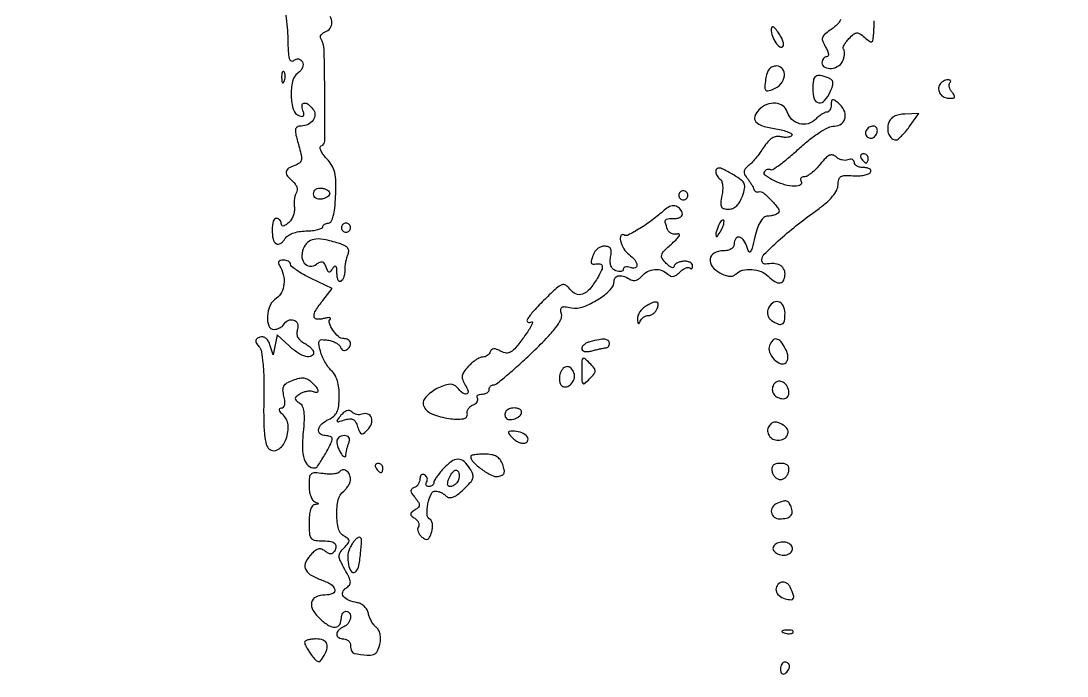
# Model space of a CAD drawing. Extents: x 0 to 4160, y 0 to 3120.
# Drawn here: x 3125.7 to 3352, y 727 to 868.7 of the extents above; entities that cross this region are included whole.
import ezdxf

# ---------------------------------------------------------------- set-up
doc = ezdxf.new("R2010")
doc.units = 0

msp = doc.modelspace()

# ---------------------------------------------------------------- linework, layer by layer
for points in [[(4159.499279, 606.274193, 0.000001), (4159.667734, 974.478125, 0.000057), (4159.806661, 1380.08378, 0.000034), (4159.883999, 1862.25)], [(757.647081, 3119.740147, 0.000002), (520.492565, 3119.487217, 0.4139)], [(1964.75, 0.149832, 0.000016), (2717.930904, 0.232101, 0.000028), (3351.473438, 0.357111)], [(3182.968801, 870.022516, -0.013543), (3183.286795, 867.298929, -0.018547), (3183.415211, 864.834199, 0.009704), (3183.508617, 862.117659, 0.051356), (3183.740265, 860.648625, 0.1852), (3184.134339, 860.102739, 0.329289), (3184.660972, 860.132757, -0.069151), (3185.210665, 860.473622, -0.135911), (3185.715669, 860.548303, -0.143666), (3186.168192, 860.352306, -0.080954), (3186.563747, 859.896854, -0.138458), (3186.724489, 859.334487, -0.095703), (3186.600338, 858.680424, -0.079982), (3186.20548, 858.018753, -0.060515), (3185.586948, 857.439919, 0.183758), (3184.427223, 855.654117, 0.061915), (3184.14711, 852.509019, 0.063369), (3184.636719, 849.502127, 0.246021), (3185.90935, 848.19085, 0.065244), (3186.506631, 848.077474, 0.266108), (3186.824795, 848.236249, 0.201043), (3186.903145, 848.641542, 0.040164), (3186.690734, 849.36355, -0.094325), (3186.491409, 850.469513, -0.369984), (3186.912929, 850.951559, -0.20551), (3187.785237, 850.717801, -0.052767), (3188.853762, 849.676206, -0.173688), (3189.276646, 848.513302, -0.154199), (3188.893274, 847.279013, -0.129858), (3187.788757, 846.338479, -0.112246), (3186.3, 846, 0.124953), (3185.44515, 845.782979, 0.253422), (3185.077573, 845.218456, 0.082133), (3185.175626, 844.04156, 0.00807), (3185.918304, 841.284857, -0.019602), (3186.354174, 839.504515, -0.114884), (3186.327524, 838.548298, -0.184958), (3185.888785, 837.936859, -0.068927), (3184.918304, 837.474071, 0.061949), (3183.578184, 836.857724, 0.226958), (3183.087692, 836.091862, 0.203016), (3183.352083, 835.163024, 0.050085), (3184.48899, 834.009138, -0.065598), (3185.005213, 833.451737, -0.07466), (3185.332574, 832.802485, -0.085448), (3185.427366, 832.164426, -0.134336), (3185.269844, 831.636693, 0.073806), (3185.016658, 831.053846, 0.031784), (3184.848806, 830.221142, 0.030583), (3184.780027, 829.29608, 0.035369), (3184.830928, 828.414002, -0.070831), (3184.819248, 827.520741, -0.052165), (3184.56573, 826.562873, -0.0526), (3184.123348, 825.687815, -0.076372), (3183.550074, 825.041558, -0.025605), (3182.848778, 824.517748, -0.121826), (3182.381773, 824.348405, -0.29099), (3182.109817, 824.48346, -0.136724), (3182, 824.877555, 0.087854), (3181.924111, 825.306129, 0.094595), (3181.70625, 825.670282, 0.100072), (3181.381483, 825.913879, 0.111474), (3181, 826, 0.343334), (3180.266143, 825.428746, 0.059232), (3180.022696, 823.560486, 0.055293), (3180.222315, 821.555236, 0.20467), (3180.93854, 820.537985, 0.167644), (3181.366247, 820.441723, 0.100627), (3181.866965, 820.602892, 0.079523), (3182.365712, 820.998591, 0.057861), (3182.781186, 821.573484, -0.116676), (3183.399575, 822.247332, -0.058956), (3184.428739, 822.780789, -0.049186), (3185.772555, 823.14136, -0.033891), (3187.342646, 823.292705, 0.020634), (3188.74438, 823.390425, 0.032971), (3189.925652, 823.601455, 0.035453), (3190.785731, 823.880357, 0.305599), (3191, 824.198188, -0.153546), (3191.096213, 824.504103, -0.097854), (3191.367188, 824.764913, -0.080474), (3191.772044, 824.941164, -0.062276), (3192.25, 825.001515, 0.277505), (3192.814127, 825.341665, 0.057878), (3193.251284, 826.464805, 0.038208), (3193.57523, 828.253362, 0.014304), (3193.76434, 830.797562, 0.015173), (3193.812543, 833.959508, 0.055005), (3193.562147, 835.952244, 0.07693), (3192.93863, 837.475805, 0.05205), (3191.806895, 838.976899, -0.029237), (3191.018979, 839.92852, -0.059189), (3190.540761, 840.773775, -0.102853), (3190.420418, 841.394028, -0.319143), (3190.658263, 841.719421, 0.321057), (3191.406866, 842.751076, 0.002919), (3191.412512, 852.802847, 0.004967), (3191.265125, 862.492212, 0.132882), (3190.535731, 864.942186, -0.169841), (3190.454526, 865.310331, -0.120425), (3190.604422, 865.709695, -0.091298), (3190.972979, 866.08162, -0.060435), (3191.505744, 866.36383, 0.143446), (3192.550571, 867.160349, 0.160285), (3192.943585, 868.359842, 0.132662), (3192.569138, 869.739497, 0.087539)], [(3303, 869.081572, -0.16085), (3302.861799, 868.663091, -0.030696), (3302.339063, 868.041604, -0.029907), (3301.611447, 867.363326, -0.023611), (3300.75, 866.7175, 0.029601), (3299.554507, 865.798682, 0.148356), (3299.109799, 865.092144, 0.164726), (3299.156857, 864.299718, 0.038767), (3299.758474, 863.095528, -0.029353), (3300.203421, 862.245305, -0.076324), (3300.387928, 861.581455, -0.161179), (3300.304455, 861.171501, -0.268785), (3300.008474, 861, 0.126658), (3299.623874, 860.900986, 0.100767), (3299.296239, 860.622321, 0.089772), (3299.075997, 860.205475, 0.076903), (3299, 859.714286, 0.280119), (3299.599958, 858.727416, 0.151895), (3301.047709, 858.468699, 0.116432), (3302.679163, 859.076213, 0.170416), (3303.59193, 860.289646, 0.03034), (3303.780712, 861.039382, 0.037795), (3303.859882, 861.753247, 0.041437), (3303.831736, 862.340076, 0.165138), (3303.674639, 862.658694, -0.267177), (3303.590173, 862.972119, -0.05339), (3303.805467, 863.53453, -0.043469), (3304.231679, 864.215619, -0.028019), (3304.833333, 864.926939, -0.028286), (3305.836652, 865.873219, -0.157061), (3306.513738, 866.14997, -0.165401), (3307.205509, 865.972304, -0.032245), (3308.25, 865.188618, 0.014256), (3309.299043, 864.340899, 0.218651), (3309.741943, 864.24157, 0.303767), (3310.015319, 864.522895, 0.024691), (3310.157534, 865.595012, 0.00663), (3310.21447, 866.415894, 0.005196), (3310.255156, 867.307597, 0.005256), (3310.275665, 868.138077, 0.012826), (3310.268645, 868.75, -0.150873)]]:
    msp.add_lwpolyline(points, format="xyb")
for points in [[(3288.015313, 866.972506, 0.07971), (3288.270882, 865.479035, 0.066187), (3288.98848, 864.033374, 0.091543), (3289.850664, 863.153964, 0.364493), (3290.547626, 863.214293, 0.225208), (3290.692645, 863.621183, 0.052596), (3290.540601, 864.349713, 0.044221), (3290.167548, 865.233978, 0.030861), (3289.601999, 866.157839, 0.018644), (3288.901034, 867.083181, 0.103082), (3288.417798, 867.473778, 0.386718), (3288.137394, 867.398083, 0.145902)], [(3286.801636, 856.101821, 0.015888), (3286.610552, 854.432237, 0.185789), (3286.791753, 853.814226, 0.288953), (3287.286869, 853.630336, 0.036243), (3288.438137, 853.960667, 0.130579), (3290.0613, 855.098914, 0.139082), (3290.857367, 856.866557, 0.20109), (3290.476861, 858.355934, 0.23514), (3289.18305, 859, 0.095092), (3288.265863, 858.823975, 0.126605), (3287.583386, 858.325223, 0.096753), (3287.106852, 857.442311, 0.039092)], [(3182.078947, 856.416667, 0.018894), (3182.137993, 855.670344, 0.168741), (3182.279315, 855.37858, 0.470617), (3182.461564, 855.395823, 0.054073), (3182.683114, 855.8125, 0.051402), (3182.839148, 856.359369, 0.05415), (3182.876576, 856.916927, 0.060344), (3182.797407, 857.402231, 0.126455), (3182.604167, 857.729167, 0.296942), (3182.385309, 857.77538, 0.208169), (3182.200665, 857.592839, 0.077125), (3182.089945, 857.112848, 0.028489)], [(3297, 854, 0.076888), (3297.326514, 851.889235, 0.284995), (3298.305061, 851.050557, 0.260457), (3299.577099, 851.523961, 0.069461), (3300.779744, 853.415936, 0.024621), (3301.287499, 854.693509, 0.117683), (3301.361236, 855.469187, 0.18633), (3301.06481, 856.00169, 0.082186), (3300.358472, 856.415936, 0.038569), (3298.595334, 856.94075, 0.212047), (3297.646906, 856.742865, 0.203986), (3297.135302, 855.898494, 0.035589)], [(3324.5, 855, 0.147116), (3324.22557, 853.974328, 0.150629), (3324.566426, 852.978253, 0.132414), (3325.459987, 852.257466, 0.104246), (3326.681462, 852, 0.041494), (3327.408589, 852.060447, 0.277191), (3327.673352, 852.286497, 0.227762), (3327.62565, 852.667429, 0.030075), (3327.131121, 853.342009, -0.050768), (3326.753708, 853.904134, -0.066538), (3326.537806, 854.483088, -0.082297), (3326.507446, 854.989854, -0.171918), (3326.675343, 855.342009, 0.103637), (3326.839103, 855.592583, 0.247848), (3326.814676, 855.806715, 0.183502), (3326.604161, 855.953331, 0.061422), (3326.225684, 856, 0.078149), (3325.756208, 855.926171, 0.053359), (3325.261859, 855.70625, 0.052741), (3324.818458, 855.382566, 0.07043)], [(3301, 850.622445, -0.055285), (3300.931166, 850.001806, -0.074867), (3300.727232, 849.476593, -0.094313), (3300.425707, 849.124292, -0.170327), (3300.071429, 849, 0.110161), (3299.610135, 848.897118, 0.030499), (3298.954919, 848.539294, 0.029235), (3298.243132, 848.031906, 0.026921), (3297.574496, 847.431639, -0.132135), (3295.974758, 846.51005, -0.130684), (3294.121329, 846.510033, -0.128011), (3292.484372, 847.435423, -0.124209), (3291.483765, 849.051152, 0.161629), (3290.538631, 850.353387, 0.137869), (3288.937157, 850.935214, 0.117125), (3287.050864, 850.633286, 0.098692), (3285.364814, 849.507671, 0.11154), (3284.473762, 848.096587, 0.273576), (3284.700423, 846.93686, 0.141326), (3286.143386, 846.026337, 0.030898), (3289.039208, 845.37774, -0.020176), (3290.510274, 845.081208, -0.037334), (3291.669015, 844.705055, -0.050633), (3292.406595, 844.311919, -0.403328), (3292.480828, 843.968978, -0.166364), (3292.159214, 843.704881, -0.060382), (3291.577575, 843.564278, -0.051533), (3290.852013, 843.554415, -0.041623), (3290.083926, 843.688304, 0.104087), (3289.11272, 843.735299, 0.100668), (3288.19206, 843.389037, 0.075921), (3287.285193, 842.606483, 0.034464), (3286.348674, 841.344424, -0.016188), (3285.54314, 840.171693, -0.014209), (3284.628896, 839.000149, -0.014425), (3283.742864, 837.98977, -0.040926), (3283.051499, 837.358213, 0.050223), (3282.395094, 836.73586, 0.144248), (3282.138719, 836.1696, 0.151611), (3282.236396, 835.573102, 0.057434), (3282.70271, 834.858213, -0.018668), (3283.158837, 834.264874, -0.015755), (3283.597224, 833.605225, -0.016044), (3283.959011, 832.977666, -0.041923), (3284.164963, 832.5, 0.073319), (3284.349361, 832.136679, 0.087712), (3284.621895, 831.867188, 0.10039), (3284.938171, 831.731712, 0.13235), (3285.25, 831.75, -0.258272), (3286.317479, 831.551615, -0.032758), (3288.085292, 829.889008, -0.032837), (3289.585441, 828.052438, -0.36635), (3289.512754, 827.179421, -0.090244), (3289.148253, 826.927154, -0.03533), (3288.572434, 826.713848, -0.033539), (3287.901514, 826.565873, -0.035565), (3287.229924, 826.512754, 0.174673), (3286.444754, 826.222861, 0.081686), (3285.72997, 825.388301, 0.053861), (3285.07985, 823.998774, 0.022129), (3284.492636, 822, -0.006046), (3283.858569, 819.553461, -0.096122), (3283.481498, 818.787268, -0.552223), (3283.144723, 818.81674, -0.053657), (3282.785752, 819.75, 0.080549), (3282.121501, 821.234509, 0.183602), (3281.14212, 821.942833, 0.323908), (3280.34001, 821.63771, 0.146232), (3280, 820.5, -0.138994), (3279.825759, 819.885317, -0.116704), (3279.345554, 819.404532, -0.088788), (3278.576194, 819.100329, -0.049897), (3277.573324, 819, 0.127479), (3275.678108, 818.508819, 0.235182), (3274.7981, 817.227054, 0.205116), (3275.240228, 815.597491, 0.104973), (3276.901377, 814.220728, 0.032035), (3278.057243, 813.706171, 0.07083), (3278.998785, 813.502179, 0.097285), (3279.759638, 813.595485, 0.117896), (3280.370728, 813.970728, -0.13672), (3281.794871, 814.774159, -0.077445), (3283.782224, 814.948108, -0.074575), (3285.810545, 814.502729, -0.105482), (3287.357143, 813.5, 0.053105), (3288.798187, 812.336379, 0.17928), (3289.960703, 812.078385, 0.262553), (3290.722729, 812.657582, 0.102194), (3291, 814, 0.131971), (3290.699374, 815.119144, 0.146928), (3289.88648, 815.8828, 0.106295), (3288.551214, 816.224621, 0.048894), (3286.75, 816.118421, -0.141514), (3286.464411, 816.154179, -0.119797), (3286.220313, 816.337511, -0.099785), (3286.056279, 816.645597, -0.072712), (3286, 817.030551, -0.19917), (3286.518422, 818.280382, -0.012008), (3289.524943, 821.14019, -0.016676), (3293.368708, 824.397716, -0.012009), (3297.860539, 827.781802, 0.021265), (3299.869396, 829.354359, 0.041645), (3301.298522, 830.796522, 0.05442), (3302.175613, 832.109655, 0.117274), (3302.470753, 833.281802, -0.060357), (3302.626229, 834.437277, -0.194218), (3303.079512, 835.048657, -0.133629), (3303.959942, 835.305142, -0.023682), (3305.693377, 835.253873, 0.030177), (3306.961027, 835.232847, 0.037684), (3308.129543, 835.372658, 0.041291), (3309.054747, 835.635651, 0.165933), (3309.502394, 836.003873, 0.203637), (3309.560009, 836.380518, 0.181126), (3309.332353, 836.707388, 0.103765), (3308.804791, 836.928751, 0.04766), (3308.059017, 837, -0.051794), (3307.2712, 837.081828, -0.071699), (3306.604836, 837.325178, -0.091703), (3306.157035, 837.684486, -0.179829), (3306, 838.106989, 0.142903), (3305.889592, 838.485403, 0.152623), (3305.59517, 838.733452, 0.119925), (3305.148799, 838.8048, 0.071672), (3304.621855, 838.685134, -0.091002), (3304.005873, 838.569921, -0.062115), (3303.29707, 838.65587, -0.060256), (3302.607436, 838.919479, -0.072507), (3302.047216, 839.328145, 0.127854), (3301.348831, 839.728632, 0.17677), (3300.635313, 839.668853, 0.09377), (3299.795238, 839.068475, 0.021428), (3298.637797, 837.75, -0.025806), (3297.697265, 836.697337, -0.030473), (3296.701429, 835.807812, -0.031772), (3295.78634, 835.17554, -0.136106), (3295.153418, 835, 0.085418), (3294.714459, 834.924459, 0.164248), (3294.437003, 834.70625, 0.180193), (3294.363519, 834.381022, 0.105193), (3294.5, 834, -0.196616), (3294.563092, 833.621789, -0.183392), (3294.345472, 833.29375, -0.106899), (3293.83347, 833.071634, -0.049121), (3293.10607, 833, -0.067499), (3290.91586, 833.297025, -0.045757), (3288.557074, 834.187669, -0.048726), (3286.764404, 835.286423, -0.387039), (3286.600455, 836.16254, -0.082711), (3286.861177, 836.460633, -0.092534), (3287.195154, 836.64421, -0.100614), (3287.549431, 836.686027, -0.118174), (3287.869834, 836.580447, 0.29394), (3288.365439, 836.589468, 0.010959), (3289.96366, 837.711007, 0.016766), (3291.859619, 839.204896, 0.010634), (3293.970346, 841.064135, -0.017331), (3296.314908, 843.074242, -0.026007), (3298.5048, 844.644526, -0.028808), (3300.385967, 845.702908, -0.114213), (3301.66961, 846, 0.156424), (3303.215916, 846.495891, 0.198953), (3304.001301, 847.755998, 0.159601), (3303.743214, 849.441324, 0.102755), (3302.5, 851, 0.020633), (3301.689039, 851.618371, 0.217533), (3301.28931, 851.691858, 0.304492), (3301.057736, 851.434686, 0.035496)], [(3313.426036, 846.758949, 0.077107), (3313.214652, 845.403876, 0.099154), (3313.460694, 844.170004, 0.124245), (3314.098291, 843.316694, 0.172137), (3314.990923, 843, 0.171946), (3315.445856, 843.161214, 0.023864), (3316.204512, 843.838565, 0.025038), (3317.054296, 844.761473, 0.018835), (3317.896531, 845.854691), (3319.92925, 848.709382), (3316.955209, 848.604691, 0.04323), (3315.663332, 848.446829, 0.068576), (3314.616023, 848.070529, 0.083681), (3313.860683, 847.497689, 0.112045)], [(3308.542705, 845.069098, 0.195483), (3308.412739, 844.300347, 0.177971), (3308.849183, 843.620737, 0.173509), (3309.632003, 843.375083, 0.18866), (3310.36052, 843.693853, 0.094258), (3310.860497, 844.428701, 0.135693), (3310.969472, 845.203471, 0.182678), (3310.664889, 845.772622, 0.181466), (3310.059017, 846, 0.08447), (3309.65652, 845.931514, 0.05343), (3309.225445, 845.726548, 0.051896), (3308.832549, 845.425195, 0.064898)], [(3307.5, 839, 0.029505), (3307.768994, 838.617226, 0.035638), (3308.066025, 838.29375, 0.038439), (3308.34829, 838.065539, 0.151918), (3308.559017, 838, 0.210953), (3308.727648, 838.07446, 0.081139), (3308.870461, 838.29375, 0.061769), (3308.967655, 838.617151, 0.042167), (3309, 839, 0.105053), (3308.918938, 839.381556, 0.099167), (3308.688914, 839.70625, 0.09642), (3308.345238, 839.923877, 0.093332), (3307.940983, 840, 0.108972), (3307.586039, 839.921712, 0.182303), (3307.3746, 839.70625, 0.161196), (3307.343488, 839.3821, 0.082592)], [(3276, 836.059017, 0.087212), (3276.071029, 835.654897, 0.053351), (3276.284128, 835.218847, 0.051455), (3276.597255, 834.818695, 0.062685), (3276.967245, 834.520244, -0.181485), (3277.299853, 834.090053, -0.048568), (3277.47639, 833.228194, -0.042641), (3277.497909, 832.13871, -0.032991), (3277.342245, 830.961227, 0.021734), (3277.091458, 829.344937, 0.141356), (3277.229574, 828.542153, 0.221556), (3277.736315, 828.129431, 0.061936), (3278.777175, 828, 0.098958), (3279.71457, 828.18736, 0.090595), (3280.541366, 828.723449, 0.075328), (3281.239446, 829.614638, 0.044701), (3281.796712, 830.846691, 0.032857), (3282.25534, 832.505521, 0.147504), (3282.166967, 833.497557, 0.137538), (3281.539943, 834.313683, 0.027198), (3279.990245, 835.346691, 0.010745), (3277.882585, 836.531376, 0.078644), (3276.792206, 836.909274, 0.267376), (3276.238403, 836.709706, 0.177426)], [(3192.5, 831.418366, -0.17021), (3192.371749, 831.052536, -0.071257), (3191.985938, 830.690115, -0.059044), (3191.419589, 830.385172, -0.046463), (3190.75, 830.190371, -0.074207), (3190.048763, 830.160824, -0.119179), (3189.487901, 830.361287, -0.136335), (3189.129388, 830.770638, -0.112544), (3189, 831.338192, -0.117108), (3189.132807, 831.897444, -0.123781), (3189.5014, 832.324015, -0.110472), (3190.065953, 832.55728, -0.079542), (3190.75, 832.566187, -0.04735), (3191.419598, 832.402071, -0.061458), (3191.985938, 832.123066, -0.07524), (3192.370686, 831.778257, -0.174204)], [(3268, 831, 0.099038), (3268.076342, 830.618362, 0.097945), (3268.29375, 830.29375, 0.097945), (3268.618362, 830.076342, 0.099038), (3269, 830, 0.099038), (3269.381638, 830.076342, 0.097945), (3269.70625, 830.29375, 0.097945), (3269.923658, 830.618362, 0.099038), (3270, 831, 0.099038), (3269.923658, 831.381638, 0.097945), (3269.70625, 831.70625, 0.097945), (3269.381638, 831.923658, 0.099038), (3269, 832, 0.099038), (3268.618362, 831.923658, 0.097945), (3268.29375, 831.70625, 0.097945), (3268.076342, 831.381638, 0.099038)], [(3264.839084, 827.794643, -0.025997), (3262.350478, 825.712033, -0.023963), (3259.5925, 823.837656, -0.01737), (3257.061197, 822.407543, -0.264176), (3256.091481, 822.443461, 0.459538), (3255.468212, 822.245225, 0.16843), (3255.396723, 821.189484, 0.066801), (3256.138726, 819.432134, 0.099449), (3257.25, 818.193296, -0.059738), (3258.487426, 817.015503, -0.151823), (3258.953119, 815.88066, -0.3691), (3258.538123, 815.298272, -0.153926), (3257.5, 815.361626, 0.053929), (3256.925537, 815.513619, 0.097172), (3256.440625, 815.492835, 0.145365), (3256.122669, 815.308551, 0.191493), (3256, 815, -0.204117), (3255.869812, 814.694381, -0.14152), (3255.533068, 814.51726, -0.092074), (3255.019369, 814.507285, -0.050591), (3254.410444, 814.672739, -0.102883), (3253.759525, 815.091293, -0.107419), (3253.341528, 815.728901, -0.088914), (3253.177858, 816.585005, -0.050148), (3253.271773, 817.641354, 0.037688), (3253.401305, 818.77727, 0.136606), (3253.234739, 819.478137, 0.186438), (3252.770551, 819.866974, 0.082348), (3251.968317, 820, 0.082024), (3251.252294, 819.881743, 0.065809), (3250.551012, 819.53535, 0.066432), (3249.970141, 819.022912, 0.08743), (3249.606989, 818.418213, 0.011066), (3249.123861, 817.070789, 0.096359), (3249.041779, 816.44305, 0.301603), (3249.25353, 816.16332, 0.124027), (3249.75, 816.118421, -0.066128), (3250.960891, 816.148139, -0.328161), (3251.43345, 815.715171, -0.16343), (3251.31602, 814.810484, -0.020124), (3250.359454, 813.031361, -0.041102), (3248.730569, 810.728951, -0.126297), (3247.190436, 809.625586, -0.201878), (3245.758032, 809.665718, -0.127665), (3244.439669, 810.732629, 0.093973), (3243.555207, 811.55153, 0.240975), (3242.711102, 811.624813, 0.088639), (3241.566875, 810.902413, 0.007812), (3239.066725, 808.547052, 0.016571), (3236.616095, 806.001723, 0.051384), (3235.212067, 804.078597, 0.459765), (3235.396167, 803.547946, 0.236397), (3236.193031, 803.619299, -0.641933), (3236.360751, 803.507537, -0.080597), (3236.173317, 802.940438, -0.025866), (3235.499179, 801.794545, -0.009936), (3234.450602, 800.272876, -0.013754), (3232.761767, 798.054762, -0.084593), (3231.68969, 797.107321, -0.166059), (3230.713667, 796.883048, -0.097342), (3229.555371, 797.237958, 0.029714), (3228.615222, 797.671392, 0.103605), (3227.959607, 797.781303, 0.175776), (3227.510874, 797.597704, 0.128876), (3227.214466, 797.143398, -0.090676), (3226.974243, 796.706386, -0.069937), (3226.574673, 796.335873, -0.069011), (3226.082436, 796.08569, -0.083299), (3225.571654, 796, 0.111533), (3224.960534, 795.861963, 0.034517), (3224.134042, 795.396068, 0.032596), (3223.254429, 794.730874, 0.030656), (3222.449376, 793.944061, 0.031771), (3221.527193, 792.784937, 0.112542), (3221.173026, 791.90938, 0.130767), (3221.259823, 791.042708, 0.049634), (3221.802862, 789.944061, -0.061264), (3222.420399, 788.618152, -0.421916), (3222.119228, 788.046673, -0.251217), (3221.256461, 788.22604, -0.045243), (3220.059038, 789.428864, 0.274736), (3218.213555, 790.085483, 0.084111), (3215.33163, 788.993349, 0.088266), (3213.054814, 787.051589, 0.309004), (3212.891814, 785.228835, 0.174693), (3214.706645, 783.654055, 0.053758), (3218.262153, 782.702921, 0.067125), (3221.414239, 782.640092, 0.439653), (3222.240725, 783.777826, -0.114632), (3222.255659, 784.309505, -0.083829), (3222.499274, 784.849772, -0.077577), (3222.929971, 785.316072, -0.076101), (3223.484981, 785.63261, 0.063656), (3224.018871, 785.919818, 0.094509), (3224.384326, 786.303057, 0.121942), (3224.526859, 786.718499, 0.161736), (3224.435239, 787.104785, -0.162044), (3224.354993, 787.44402, -0.190884), (3224.502451, 787.737031, -0.124582), (3224.883585, 787.935179, -0.057951), (3225.440983, 788, 0.062283), (3226.037096, 788.074545, 0.080552), (3226.542039, 788.29375, 0.097988), (3226.879982, 788.618621, 0.153634), (3227, 789, -0.096091), (3227.074036, 789.381683, -0.097203), (3227.285287, 789.70625, -0.098607), (3227.600588, 789.923552, -0.102066), (3227.97119, 790, 0.170649), (3228.586867, 790.216433, 0.005055), (3230.738072, 791.978185, 0.009558), (3233.241497, 794.153658, 0.006386), (3236.026565, 796.734246, 0.009387), (3239.33587, 800.000512, 0.0298), (3241.370672, 802.350744, 0.044549), (3242.486151, 804.110479, 0.184994), (3242.621831, 805.338119, -0.053681), (3242.477602, 806.302084, -0.271612), (3242.723039, 806.763152, -0.16682), (3243.366839, 806.907526, -0.020397), (3244.816456, 806.687278, 0.136339), (3247.34029, 806.888186, 0.05278), (3250.518049, 808.446429, 0.052722), (3253.193691, 810.551943, 0.202381), (3254, 812.462407, -0.192523), (3254.308044, 813.232775, -0.186047), (3255.06769, 813.592377, -0.109026), (3256.241116, 813.423478, -0.049723), (3257.636693, 812.73289, 0.134326), (3258.16444, 812.574356, 0.085632), (3258.802485, 812.668229, 0.074818), (3259.451734, 812.994997, 0.065702), (3260.009138, 813.51101, -0.101945), (3261.257164, 814.509723, -0.09951), (3262.80915, 814.944812, -0.102184), (3264.374707, 814.742204, -0.113746), (3265.664286, 813.935714, 0.095632), (3266.239538, 813.546611, 0.145398), (3266.834835, 813.477693, 0.110977), (3267.488097, 813.74971, 0.042472), (3268.245238, 814.388095, -0.038933), (3268.871297, 814.923573, -0.058033), (3269.498229, 815.277396, -0.076301), (3270.0326, 815.411323, -0.223267), (3270.380952, 815.285714, 0.114235), (3270.616265, 815.138868, 0.254137), (3270.818155, 815.172964, 0.171215), (3270.956508, 815.390433, 0.056929), (3271, 815.771184, 0.182781), (3270.845172, 816.180569, 0.100999), (3270.4125, 816.506995, 0.076974), (3269.765278, 816.701106, 0.05328), (3269, 816.725047, 0.047561), (3268.234669, 816.593486, 0.064426), (3267.5875, 816.324461, 0.081035), (3267.149412, 815.967031, 0.18319), (3267, 815.57291, -0.3184), (3266.844175, 815.353017, -0.182953), (3266.504404, 815.36121, -0.071871), (3265.961737, 815.678809, -0.028106), (3265.312864, 816.258564, -0.04741), (3264.432376, 817.323979, -0.222733), (3264.310954, 818.088091, -0.127468), (3264.812511, 818.935751, -0.012313), (3266.562864, 820.593765, 0.01597), (3267.589556, 821.580638, 0.056887), (3268.147464, 822.300116, 0.319175), (3268.125836, 822.600089, 0.310365), (3267.832759, 822.684058, -0.083004), (3267.127704, 822.572289, -0.099122), (3266.47022, 822.709687, -0.103276), (3265.936122, 823.082526, -0.097592), (3265.582759, 823.64493, -0.017313), (3265.081461, 825.09999, -0.219544), (3265.157481, 825.659381, -0.235224), (3265.627725, 825.942184, -0.019852), (3267.083333, 826, 0.055066), (3267.860897, 826.085896, 0.098609), (3268.446404, 826.345, 0.142962), (3268.755382, 826.732137, 0.179733), (3268.770833, 827.1875, 0.116614), (3268.134224, 828.21674, 0.159194), (3267.168074, 828.706235, 0.141231), (3266.007684, 828.557602, 0.085406)], [(3195, 824, 0.099038), (3195.076342, 823.618362, 0.097945), (3195.29375, 823.29375, 0.097945), (3195.618362, 823.076342, 0.099038), (3196, 823, 0.099038), (3196.381638, 823.076342, 0.097945), (3196.70625, 823.29375, 0.097945), (3196.923658, 823.618362, 0.099038), (3197, 824, 0.099038), (3196.923658, 824.381638, 0.097945), (3196.70625, 824.70625, 0.097945), (3196.381638, 824.923658, 0.099038), (3196, 825, 0.099038), (3195.618362, 824.923658, 0.097945), (3195.29375, 824.70625, 0.097945), (3195.076342, 824.381638, 0.099038)], [(3276.623539, 824.461341, 0.013074), (3276.038161, 822.807875, 0.18392), (3276.068872, 822.189955, 0.582659), (3276.370907, 822.158973, 0.022794), (3277.122073, 823.325003, 0.028467), (3277.494276, 824.058111, 0.039963), (3277.734072, 824.751423, 0.045448), (3277.826923, 825.318576, 0.217548), (3277.715202, 825.618131, 0.299281), (3277.487156, 825.665262, 0.109577), (3277.201425, 825.471425, 0.064271), (3276.896209, 825.051117, 0.033338)], [(3186.933602, 819.875935, 0.119465), (3186.449386, 818.007624, 0.15993), (3186.965626, 816.346896, 0.222216), (3188.19942, 815.64878, 0.194995), (3189.620846, 816.100293, -0.05001), (3190.319087, 816.570627, -0.195), (3190.826577, 816.625487, -0.187856), (3191.241279, 816.310969, -0.046067), (3191.62733, 815.528778, 0.026588), (3191.999195, 814.695111, 0.218462), (3192.31759, 814.44395, 0.277728), (3192.661822, 814.551971, 0.040009), (3193.123851, 815.166154, -0.053913), (3193.517133, 815.659825, -0.434029), (3193.776209, 815.652413, -0.164597), (3193.943618, 815.253045, -0.01601), (3193.984687, 814.190983, 0.039469), (3194.057133, 813.346017, 0.084808), (3194.27056, 812.730235, 0.159367), (3194.581222, 812.439735, 0.252513), (3194.936368, 812.460673, 0.11138), (3195.290214, 812.807528, 0.053684), (3195.577149, 813.377664, 0.049429), (3195.760131, 814.064896, 0.050496), (3195.802852, 814.76969, -0.034913), (3195.825815, 815.549709, -0.020975), (3195.956205, 816.467179, -0.020953), (3196.163586, 817.373189, -0.034036), (3196.423041, 818.118578, 0.093135), (3196.59538, 818.899241, 0.158651), (3196.410476, 819.534744, 0.121131), (3195.831728, 820.054648, 0.043613), (3194.806558, 820.492478, 0.02279), (3191.632458, 821.373975, 0.076013), (3189.481659, 821.532523, 0.124955), (3187.992601, 821.027845, 0.126672)], [(3181.628365, 815.792302, -0.079714), (3182.440507, 813.841467, -0.083492), (3182.583489, 811.766349, -0.093269), (3182.053506, 809.949323, -0.136525), (3180.935192, 808.727454, 0.148366), (3179.596988, 807.195406, 0.087737), (3178.995299, 804.822735, 0.111523), (3179.30161, 802.779379, 0.309301), (3180.440983, 802, 0.061875), (3181.038022, 802.074167, 0.051278), (3181.640225, 802.29375, 0.053305), (3182.157656, 802.617164, 0.08825), (3182.5, 803, -0.138125), (3183.502354, 803.92023, -0.194846), (3184.697215, 804.020025, -0.23052), (3185.485418, 803.278835, -0.169171), (3185.51933, 802.060903, 0.074319), (3185.369269, 801.124883, 0.113382), (3185.544225, 800.324477, 0.104248), (3186.06724, 799.634688, 0.055785), (3186.951942, 799.02572, -0.033919), (3187.735783, 798.535156, -0.040398), (3188.398383, 797.968193, -0.044733), (3188.861246, 797.410637, -0.15202), (3189, 796.964816, -0.298931), (3188.495692, 796.196674, -0.169971), (3187.342658, 796.113316, -0.080746), (3185.605976, 796.900768, -0.040164), (3183.702462, 798.399945), (3181.112879, 800.79989), (3180.683389, 798.649945), (3180.253899, 796.5), (3179.528413, 798.680803, 0.054066), (3179.132951, 799.544962, 0.096424), (3178.613737, 800.125776, 0.124054), (3178.012746, 800.381459, 0.131195), (3177.375941, 800.31402, 0.057266), (3176.713792, 799.968614, 0.221455), (3176.481758, 799.58126, 0.168962), (3176.600285, 799.077172, 0.031767), (3177.166068, 798.2999, -0.129129), (3177.700836, 797.151755, -0.021621), (3178.032605, 794.724, -0.018966), (3178.214537, 791.398409, -0.008511), (3178.21324, 787.021161, 0.00727), (3178.200103, 782.291599, 0.023856), (3178.385733, 779.173586, 0.034246), (3178.752982, 777.10412, 0.159834), (3179.388969, 776.092147, 0.324386), (3181.26797, 775.96914, 0.153803), (3182.923283, 777.920101, 0.10891), (3183.49311, 781.026484, 0.189691), (3182.462515, 783.394628, -0.027055), (3181.856237, 784.070325, -0.104905), (3181.603747, 784.569663, -0.281469), (3181.692636, 784.86794, -0.185181), (3182.036979, 785, 0.193792), (3182.487797, 785.181548, 0.148713), (3182.74936, 785.649316, 0.083954), (3182.786219, 786.431616, 0.031378), (3182.585345, 787.515982, -0.044826), (3182.372763, 788.864861, -0.145329), (3182.57011, 789.739497, -0.136993), (3183.222405, 790.395133, -0.038103), (3184.546622, 791.017726, -0.034712), (3185.869035, 791.41801, -0.083842), (3186.885711, 791.476266, -0.101227), (3187.745363, 791.199167, -0.068057), (3188.569685, 790.573172, -0.023649), (3189.642076, 789.39424, -0.15195), (3189.9443, 788.657382, -0.450428), (3189.648519, 788.345423, -0.079386), (3188.75, 788.52088, 0.088419), (3188.162302, 788.624735, 0.047387), (3187.426562, 788.553757, 0.045196), (3186.666374, 788.334166, 0.052949), (3186, 787.989496, 0.027963), (3185.227286, 787.415317, 0.208712), (3185.027269, 787.015954, 0.232329), (3185.194177, 786.625276, 0.034583), (3185.900043, 786.098251, -0.144598), (3186.531413, 785.36575, -0.073695), (3186.866704, 784.186677, -0.044698), (3186.938905, 782.409101, -0.013527), (3186.734247, 779.714047, 0.027507), (3186.571154, 776.307858, 0.07494), (3186.946977, 773.930027, 0.129304), (3187.832837, 772.528104, 0.189749), (3189.17432, 772, 0.25295), (3189.864188, 772.372862, 0.011114), (3191.357999, 774.768519, 0.015503), (3192.697222, 777.194944, 0.118886), (3193, 778.45034, 0.240309), (3192.892473, 778.661146, 0.069161), (3192.559375, 778.838537, 0.053028), (3192.074523, 778.95991, 0.034847), (3191.5, 779, -0.176225), (3190.385663, 779.405335, -0.277675), (3190.064201, 780.339698, -0.15762), (3190.762126, 781.550186, -0.080594), (3192.25, 782.512872, 0.072418), (3193.363094, 783.207659, 0.109309), (3194.05254, 784.113752, 0.080053), (3194.422722, 785.436275, 0.024954), (3194.553444, 787.5, 0.030977), (3194.46529, 789.313414, 0.0459), (3194.145843, 790.87133, 0.053825), (3193.609862, 792.133674, 0.082703), (3192.870371, 793.05925, -0.052468), (3192.155777, 793.850888, -0.028477), (3191.444789, 794.954015, -0.028048), (3190.842379, 796.171452, -0.039397), (3190.455839, 797.319928, -0.019813), (3190.130305, 798.875574, -0.195779), (3190.273243, 799.514757, -0.25146), (3190.79525, 799.780851, -0.03255), (3192.086109, 799.669088, -0.043168), (3192.997957, 799.44814, -0.047139), (3193.830373, 799.078185, -0.05251), (3194.469886, 798.624185, -0.13246), (3194.782607, 798.152179, 0.087795), (3195.000382, 797.750581, 0.117426), (3195.325443, 797.495693, 0.128869), (3195.706699, 797.428331, 0.118583), (3196.08541, 797.552786, 0.115095), (3196.812912, 798.276453, 0.197515), (3196.954497, 799.107, 0.212272), (3196.473312, 799.753966, 0.12895), (3195.535184, 800, -0.180079), (3194.349179, 800.441465, -0.066266), (3193.144644, 801.798922, -0.070451), (3192.399924, 803.329764, -0.281474), (3192.634097, 804.300764, 0.429896), (3192.630009, 804.454308, 0.18261), (3192.415676, 804.537665, 0.049224), (3191.869574, 804.489101, 0.01718), (3191.098914, 804.315615, -0.09159), (3189.64546, 804.209167, -0.375461), (3189.094862, 804.808689, -0.149864), (3189.458044, 806.105918, -0.02401), (3191.001746, 808.27509), (3193.003491, 810.819897), (3188.501746, 812.999155, -0.01531), (3186.777021, 813.900265, -0.022371), (3185.322388, 814.805801, -0.019046), (3184.222798, 815.623872, -0.227054), (3184, 816.089206, 0.167254), (3183.880426, 816.436669, 0.095082), (3183.542039, 816.732454, 0.075903), (3183.037313, 816.932418, 0.056484), (3182.440983, 817, 0.066033), (3181.842122, 816.920564, 0.180618), (3181.500409, 816.676027, 0.204275), (3181.426782, 816.291696, 0.085166)], [(3260.75, 806.919901, 0.067053), (3260.08661, 806.403639, 0.056208), (3259.537253, 805.700568, 0.05838), (3259.178033, 804.926211, 0.091282), (3259.078947, 804.20031, 0.020048), (3259.136616, 803.535192, 0.199279), (3259.272857, 803.297234, 0.442675), (3259.446746, 803.328173, 0.044452), (3259.662281, 803.75, -0.081631), (3259.95293, 804.227883, -0.06462), (3260.403221, 804.632812, -0.06511), (3260.937973, 804.906678, -0.086029), (3261.476345, 805, 0.10167), (3262.020024, 805.111706, 0.066796), (3262.570388, 805.440625, 0.06329), (3263.043748, 805.926542, 0.069986), (3263.361626, 806.5, 0.080192), (3263.568713, 807.489204, 0.381464), (3263.233989, 807.900993, 0.152102), (3262.374183, 807.777659, 0.020766)], [(3287.322898, 806.399075, 0.089203), (3287.193534, 805.720843, 0.07897), (3287.299018, 805.008817, 0.080028), (3287.617582, 804.372891, 0.095843), (3288.104283, 803.914388, 0.038296), (3289.564468, 803.139447, 0.232123), (3290.395857, 803.176726, 0.232998), (3290.873075, 803.856634, 0.03856), (3291, 805.5, 0.119778), (3290.600617, 807.14326, 0.216845), (3289.534089, 807.982817, 0.233995), (3288.269027, 807.700036, 0.131946)], [(3248.75, 799.310674, 0.052534), (3248.080656, 799.058286, 0.060895), (3247.514062, 798.681219, 0.070699), (3247.129123, 798.243033, 0.145932), (3247, 797.810044, 0.23178), (3247.175611, 797.451566, 0.117157), (3247.644664, 797.238426, 0.074497), (3248.366745, 797.206243, 0.039435), (3249.25, 797.369714, -0.007025), (3250.166413, 797.601554, -0.007754), (3251.059375, 797.799577, -0.007282), (3251.826115, 797.945571, -0.038866), (3252.25, 797.986345, 0.131424), (3252.536056, 798.068464, 0.098539), (3252.779687, 798.289739, 0.086425), (3252.943629, 798.616858, 0.07317), (3253, 799, 0.229939), (3252.722751, 799.571002, 0.149546), (3252.026086, 799.841102, 0.065815), (3250.766005, 799.767341, 0.016426)], [(3287.649478, 798.528939, 0.188228), (3287.657909, 797.0485, 0.098033), (3288.674363, 795.473937, 0.116131), (3290.083569, 794.56891, 0.288925), (3291.228355, 794.828355, 0.123441), (3291.555407, 795.374258, 0.087682), (3291.640634, 796.085836, 0.068893), (3291.474001, 796.937195, 0.040158), (3291.057457, 797.892641, 0.047181), (3290.085972, 799.357198, 0.178416), (3289.156709, 799.911324, 0.26048), (3288.327635, 799.631922, 0.09269)], [(3247, 793, 0.006912), (3247.029964, 790.832542, 0.191737), (3247.25, 790.321429, 0.39145), (3247.654202, 790.305588, 0.019588), (3248.714286, 791.285714, 0.022892), (3249.698968, 792.364939, 0.175223), (3249.928571, 793, 0.175223), (3249.698968, 793.635061, 0.022892), (3248.714286, 794.714286, 0.019588), (3247.654202, 795.694412, 0.39145), (3247.25, 795.678571, 0.191737), (3247.029964, 795.167458, 0.006912)], [(3242.380002, 792.547887, 0.057837), (3242.216858, 791.911251, 0.045664), (3242.185517, 791.200251, 0.04706), (3242.281516, 790.525202, 0.079734), (3242.500415, 789.999329, 0.275597), (3243.407714, 789.527695, 0.1714), (3244.546957, 790.006628, 0.127498), (3245.360278, 791.248819, 0.174872), (3245.33357, 792.573113, 0.097548), (3244.694441, 793.59053, 0.208956), (3243.858531, 793.947345, 0.206525), (3243.0213, 793.577606, 0.09559)], [(3288.532624, 790.052786, 0.140675), (3288.238325, 789.005956, 0.150378), (3288.556117, 787.992904, 0.135832), (3289.426639, 787.26221, 0.107481), (3290.632341, 787, 0.107426), (3291.205027, 787.124479, 0.131351), (3291.62654, 787.471852, 0.120928), (3291.840657, 788.008508, 0.082815), (3291.823324, 788.667134, 0.103679), (3291.302492, 789.905288, 0.142821), (3290.371103, 790.66197, 0.182771), (3289.347864, 790.699843, 0.174919)], [(3194.91546, 783.398136, 0.009095), (3194.100764, 782.379334, 0.338905), (3194.099975, 782.100786, 0.307879), (3194.376874, 782.008171, 0.008192), (3195.677191, 782.397544, -0.050453), (3196.774046, 782.627334, -0.146499), (3197.527674, 782.486116, -0.146997), (3198.078125, 781.954422, -0.050918), (3198.522127, 780.930283, 0.021389), (3198.963398, 779.721807, 0.227729), (3199.342821, 779.382187, 0.246894), (3199.824208, 779.480686, 0.024871), (3200.721103, 780.292532, 0.115576), (3201.515352, 781.572803, 0.168789), (3201.503133, 782.888096, 0.225827), (3200.724302, 783.66301, 0.178119), (3199.520704, 783.646319, -0.081699), (3198.960557, 783.530804, -0.062291), (3198.335583, 783.58348, -0.062338), (3197.743334, 783.788343, -0.082149), (3197.279473, 784.120527, 0.133384), (3196.775212, 784.409378, 0.13877), (3196.202313, 784.397467, 0.099754), (3195.574554, 784.058248, 0.045984)], [(3230.693853, 784.36052, 0.096382), (3230.487617, 784.054641, 0.077371), (3230.390517, 783.668938, 0.075821), (3230.414476, 783.264427, 0.085976), (3230.559212, 782.904194, 0.251406), (3231.292238, 782.479983, 0.092338), (3232.51342, 782.667218, 0.089221), (3233.616217, 783.290262, 0.223243), (3234, 784.106989, 0.274485), (3233.65045, 784.695752, 0.106073), (3232.704307, 784.975921, 0.086873), (3231.558862, 784.864723, 0.129546)], [(3287.5, 781, 0.14598), (3287.229755, 779.998897, 0.141369), (3287.546862, 778.999069, 0.130399), (3288.377767, 778.265207, 0.116555), (3289.5, 778, 0.123761), (3290.757387, 778.316072, 0.166391), (3291.550764, 779.170274, 0.195655), (3291.584784, 780.22289, 0.164476), (3290.878115, 781.096491, 0.033365), (3289.664292, 781.756305, 0.115447), (3288.793671, 781.933987, 0.162194), (3288.106874, 781.683175, 0.086589)], [(3194.015313, 777.75, 0.090178), (3194.266356, 776.459409, 0.0492), (3194.999788, 775.01665, 0.136867), (3195.631111, 774.451528, 0.551432), (3195.984687, 774.668213, -0.036412), (3196.032836, 775.227354, -0.015964), (3196.173805, 775.957913, -0.015701), (3196.373432, 776.727054, -0.02027), (3196.606989, 777.418213, 0.067159), (3196.769113, 778.103551, 0.16701), (3196.651801, 778.59835, 0.176865), (3196.262395, 778.898658, 0.076855), (3195.606989, 779, 0.076387), (3194.994199, 778.905832, 0.09044), (3194.476551, 778.632812, 0.102129), (3194.133401, 778.226656, 0.128248)], [(3232.189753, 778.381676, 0.056617), (3232.898728, 777.817347, 0.064693), (3233.686141, 777.456256, 0.074652), (3234.429966, 777.342521, 0.139973), (3235.010801, 777.506676, 0.275381), (3235.390281, 778.235977, 0.207567), (3234.974583, 779.060495, 0.103532), (3233.693822, 779.740621, 0.067949), (3232.035714, 779.984687, 0.046041), (3231.326043, 779.926678, 0.391612), (3231.148882, 779.693977, 0.16179), (3231.330784, 779.282897, 0.012001)], [(3223, 774.5, 0.201283), (3223.503995, 773.298766, 0.03706), (3225.378303, 771.713008, 0.038098), (3227.492655, 770.411005, 0.162883), (3228.936854, 770.188507, 0.064788), (3229.799752, 770.454927, 0.197429), (3230.210582, 770.894078, 0.148546), (3230.257522, 771.59038, 0.032739), (3229.907586, 772.75, 0.067867), (3229.340149, 773.803516, 0.104171), (3228.573098, 774.494978, 0.0905), (3227.509461, 774.877843, 0.041276), (3226.032224, 775, 0.015502), (3224.869807, 774.963952, 0.025361), (3223.890716, 774.853125, 0.022923), (3223.151555, 774.696147, 0.341322)], [(3202.5, 772, 0.029505), (3202.768994, 771.617226, 0.035638), (3203.066025, 771.29375, 0.038439), (3203.34829, 771.065539, 0.151918), (3203.559017, 771, 0.210953), (3203.727648, 771.07446, 0.081139), (3203.870461, 771.29375, 0.061769), (3203.967655, 771.617151, 0.042167), (3204, 772, 0.105053), (3203.918938, 772.381556, 0.099167), (3203.688914, 772.70625, 0.09642), (3203.345238, 772.923877, 0.093332), (3202.940983, 773, 0.108972), (3202.586039, 772.921712, 0.182303), (3202.3746, 772.70625, 0.161196), (3202.343488, 772.3821, 0.082592)], [(3217.038955, 771.811439, 0.017036), (3216.258261, 770.914026, 0.021241), (3215.598943, 770.027407, 0.020064), (3215.116554, 769.252512, 0.129896), (3215, 768.811439, -0.129614), (3214.918412, 768.501992, -0.100691), (3214.688914, 768.23836, -0.088783), (3214.345607, 768.061069, -0.075039), (3213.940983, 768, -0.098926), (3213.581552, 768.071817, -0.176081), (3213.362055, 768.273452, -0.169366), (3213.318355, 768.57557, -0.090666), (3213.457295, 768.930902, 0.108373), (3213.598899, 769.334197, 0.099685), (3213.565079, 769.77286, 0.095498), (3213.360589, 770.179369, 0.090427), (3213.016312, 770.489919, 0.126154), (3212.629981, 770.610523, 0.188879), (3212.298542, 770.500043, 0.14796), (3212.075162, 770.160499, 0.072152), (3212, 769.64235, -0.07812), (3211.90638, 769.046801, -0.067836), (3211.632812, 768.476565, -0.070067), (3211.227787, 768.017261, -0.096182), (3210.75, 767.745955, 0.098396), (3210.228459, 767.446771, 0.239316), (3210.06692, 767.047002, 0.127883), (3210.26806, 766.478685, 0.023916), (3210.935698, 765.586406, -0.023087), (3211.68809, 764.584321, -0.150589), (3211.871396, 763.989495, -0.204694), (3211.659916, 763.494565, -0.047893), (3210.935698, 762.923785, 0.029727), (3210.203469, 762.388575, 0.215341), (3210.016097, 762.006527, 0.228077), (3210.183753, 761.627761, 0.033287), (3210.878115, 761.111803, -0.069685), (3211.35855, 760.69748, -0.084351), (3211.670135, 760.191206, -0.097994), (3211.7685, 759.674258, -0.137416), (3211.639126, 759.22511, 0.143106), (3211.509554, 758.755639, 0.083713), (3211.615982, 758.177422, 0.071646), (3211.935765, 757.580925, 0.060804), (3212.426912, 757.060657, 0.055627), (3213.169952, 756.572156, 0.234165), (3213.688328, 756.566761, 0.174967), (3214.107992, 756.995472, 0.030253), (3214.522914, 758.072196, 0.047753), (3214.712123, 758.951715, 0.057976), (3214.712665, 759.79444, 0.068428), (3214.536827, 760.477887, 0.158497), (3214.198381, 760.877394, -0.251119), (3213.550026, 761.996342, -0.057438), (3213.73454, 764.251049, -0.05864), (3214.418392, 766.360121, -0.293004), (3215.416577, 767, -0.072287), (3215.947442, 766.922847, -0.038753), (3216.567098, 766.685271, -0.037606), (3217.174222, 766.338656, -0.047903), (3217.671417, 765.928583, 0.162086), (3218.325493, 765.601239, 0.126587), (3219.11992, 765.688328, 0.073246), (3220.123348, 766.245994, 0.023485), (3221.430316, 767.347839, 0.019434), (3222.902802, 768.8229, 0.113198), (3223.444976, 769.769334, 0.162298), (3223.420262, 770.684329, 0.052411), (3222.818352, 771.919256, 0.071814), (3221.556464, 773.412483, 0.188289), (3220.262511, 773.89005, 0.155987), (3218.813164, 773.396633, 0.045822)], [(3288.190371, 771.25, 0.076985), (3288.429863, 770.581313, 0.076288), (3288.86097, 770.014063, 0.081628), (3289.412083, 769.632352, 0.111169), (3290, 769.5, 0.111169), (3290.587917, 769.632352, 0.081628), (3291.13903, 770.014063, 0.076288), (3291.570137, 770.581313, 0.076985), (3291.809629, 771.25, 0.080835), (3291.832547, 772.041863, 0.169023), (3291.558294, 772.585443, 0.141833), (3290.962207, 772.90099, 0.051314), (3290, 773, 0.051314), (3289.037793, 772.90099, 0.141833), (3288.441706, 772.585443, 0.169023), (3288.167453, 772.041863, 0.080835)], [(3194.613127, 771.183043, -0.188262), (3194.214776, 770.883311, -0.040147), (3193.348113, 770.714264, -0.036746), (3192.247999, 770.67142, -0.027806), (3191.044028, 770.78023, 0.023645), (3189.238255, 770.958579, 0.190996), (3188.464284, 770.696687, 0.194526), (3188.087883, 769.978637, 0.024646), (3188, 768.196833, 0.038455), (3188.092182, 767.000028, 0.046579), (3188.367188, 765.908615, 0.05324), (3188.769637, 765.067559, 0.159991), (3189.25, 764.662281, -0.009076), (3189.909806, 764.382013, -0.295955), (3190, 764.242982, -0.382689), (3189.903389, 764.135242, -0.011437), (3189.25, 764.078947, 0.229026), (3188.731972, 763.786894, 0.07538), (3188.335739, 762.980415, 0.051624), (3188.080839, 761.742307, 0.024976), (3188, 760.125, 0.017201), (3188.077194, 757.881791, 0.128634), (3188.413978, 756.881148, 0.19888), (3189.127511, 756.395463, 0.051296), (3190.541667, 756.25, -0.030432), (3192.457764, 756.133271, -0.131469), (3193.506349, 755.710644, -0.254779), (3193.829103, 755.001827, -0.121066), (3193.511108, 754.017973, -0.083282), (3193.116851, 753.568234, -0.168778), (3192.680247, 753.408635, -0.133375), (3192.16385, 753.540017, -0.044631), (3191.516918, 753.985959, 0.079807), (3190.81383, 754.401173, 0.138856), (3190.144534, 754.467126, 0.111434), (3189.437402, 754.168424, 0.040965), (3188.605946, 753.463089, 0.073323), (3187.309954, 751.718851, 0.208147), (3187.188236, 750.241378, 0.175092), (3188.207665, 748.967528, 0.050604), (3190.51461, 747.858557, -0.046625), (3192.716003, 746.82176, -0.196228), (3193.582291, 745.682035, -0.38418), (3193.142841, 744.819475, -0.091759), (3191.416667, 744.5, 0.108346), (3189.471651, 744.073526, 0.240574), (3188.558603, 742.91374, 0.186638), (3188.855713, 741.226282, 0.070068), (3190.397371, 739.332356, 0.046794), (3192.236582, 737.922097, 0.153652), (3193.699955, 737.539519, 0.262117), (3194.638048, 738.13015, 0.124688), (3195, 739.559017, -0.067639), (3195.074854, 740.109818, -0.08433), (3195.29375, 740.576711, -0.09965), (3195.61866, 740.888931, -0.142666), (3196, 741, -0.26283), (3196.762682, 740.569338, -0.17433), (3196.964872, 739.559129, -0.12377), (3196.472956, 738.3757, -0.141983), (3195.5, 737.638374, 0.055615), (3194.926353, 737.34153, 0.05786), (3194.440625, 736.928884, 0.064334), (3194.110214, 736.468489, 0.12413), (3194, 736.031385, 0.143927), (3194.115611, 735.638074, 0.099493), (3194.440625, 735.302969, 0.083896), (3194.926618, 735.077165, 0.066987), (3195.5, 735, -0.099038), (3196.072457, 734.885486, -0.097945), (3196.559375, 734.559375, -0.097945), (3196.885486, 734.072457, -0.099038), (3197, 733.5, 0.047417), (3197.055447, 732.916644, 0.060641), (3197.220313, 732.403136, 0.073601), (3197.462965, 732.031743, 0.170776), (3197.75, 731.872377, 0.01753), (3200.567298, 731.494034, 0.111577), (3201.990505, 731.671129, 0.188642), (3202.821852, 732.398711, 0.06996), (3203.348444, 733.890836, 0.046469), (3203.468687, 735.013435, 0.057276), (3203.363017, 736.060349, 0.065438), (3203.049977, 736.929483, 0.109104), (3202.554767, 737.524933, -0.063248), (3202.02093, 738.059442, -0.035352), (3201.510424, 738.825594, -0.034663), (3201.096894, 739.686515, -0.047095), (3200.855185, 740.513449, 0.085387), (3200.562005, 741.290899, 0.066076), (3200.003988, 742.005554, 0.065891), (3199.276959, 742.551743, 0.083776), (3198.488516, 742.835581, -0.049832), (3196.578834, 743.380534, -0.133771), (3195.45787, 744.221292, -0.257071), (3195.309377, 745.152891, -0.167448), (3196.008359, 746.022592, 0.080902), (3196.728632, 746.658711, 0.189473), (3196.945074, 747.331152, 0.098928), (3196.69372, 748.274811, 0.014092), (3195.753505, 750.055884, -0.015485), (3194.780663, 751.911265, -0.104773), (3194.532394, 752.912011, -0.157684), (3194.766503, 753.731074, -0.048589), (3195.592513, 754.73537, 0.018433), (3196.487524, 755.698921, 0.180186), (3196.677463, 756.211089, 0.236256), (3196.459542, 756.645006, 0.032803), (3195.589008, 757.210127, -0.207684), (3194.394726, 758.777727, -0.058167), (3194.001055, 761.903233, -0.057764), (3194.343618, 765.113429, -0.16558), (3195.5, 767, 0.046298), (3196.073935, 767.57377, 0.040918), (3196.559375, 768.266524, 0.043127), (3196.892671, 768.968595, 0.089495), (3197, 769.563428, 0.113477), (3196.754488, 770.631266, 0.131408), (3196.07352, 771.418267, 0.185887), (3195.262774, 771.606906, 0.22316)], [(3220.349337, 769.467975, -0.100937), (3219.815528, 768.630742, -0.095738), (3218.987359, 768.050549, -0.177347), (3218.31149, 768.003722, -0.333867), (3218, 768.418213, -0.086069), (3218.193898, 769.536283, -0.063024), (3218.764608, 770.661726, -0.075424), (3219.471045, 771.426517, -0.317037), (3220.061111, 771.462231, -0.140461), (3220.34427, 771.150951, -0.079038), (3220.497038, 770.659327, -0.068289), (3220.501274, 770.06851, -0.059372)], [(3289.25, 764.337719, 0.155583), (3288.278003, 763.531864, 0.187893), (3288.045856, 762.377352, 0.192207), (3288.655559, 761.389132, 0.16092), (3289.833333, 761, 0.050372), (3291.329735, 761.151136, 0.152441), (3292.216281, 761.63992, 0.195448), (3292.54035, 762.455199, 0.089922), (3292.32411, 763.597766, 0.05659), (3291.871465, 764.468348, 0.187672), (3291.350729, 764.830165, 0.132394), (3290.597751, 764.809796, 0.023311)], [(3196.979785, 754.962227, 0.098113), (3196.437397, 753.182376, 0.06943), (3196.517896, 751.089208, 0.105859), (3197.10267, 749.658494, 0.400988), (3197.961508, 749.476211, 0.205929), (3198.69237, 750.519595, 0.022345), (3199.171652, 753.486084, 0.020557), (3199.390674, 756.42488, 0.423995), (3198.834383, 757, 0.172654), (3198.469392, 756.870093, 0.037154), (3197.974438, 756.401404, 0.034677), (3197.453351, 755.742388, 0.027088)], [(3288.495635, 754.992937, 0.297796), (3288.516867, 754.153619, 0.139875), (3289.392312, 753.433007, 0.101471), (3290.764834, 753.142627, 0.140875), (3291.968425, 753.480485, 0.086192), (3292.331173, 753.802209, 0.093967), (3292.551012, 754.218446, 0.100284), (3292.595054, 754.663497, 0.113563), (3292.457295, 755.069098, 0.156901), (3291.666002, 755.743695, 0.10385), (3290.483348, 755.968366, 0.102435), (3289.296528, 755.698754, 0.148498)], [(3290.25, 747.264039, 0.158979), (3289.280334, 746.531256, 0.206962), (3289.061416, 745.452249, 0.167997), (3289.706897, 744.377559, 0.110764), (3291, 743.710251, 0.034861), (3292.310507, 743.463533, 0.317075), (3292.793774, 743.726106, 0.201543), (3292.835344, 744.404073, 0.01645), (3292.179715, 746.097373, 0.073545), (3291.826026, 746.675373, 0.082953), (3291.332479, 747.098997, 0.093044), (3290.778963, 747.306222, 0.126797)], [(3290.8125, 736.316886, 0.051402), (3291.359369, 736.160852, 0.05415), (3291.916927, 736.123424, 0.060344), (3292.402231, 736.202593, 0.126455), (3292.729167, 736.395833, 0.296942), (3292.77538, 736.614691, 0.208169), (3292.592839, 736.799335, 0.077125), (3292.112848, 736.910055, 0.028489), (3291.416667, 736.921053, 0.018894), (3290.670344, 736.862007, 0.168741), (3290.37858, 736.720685, 0.470617), (3290.395823, 736.538436, 0.054073)], [(3187.031803, 734.25, 0.099979), (3187.132494, 733.841506, 0.017535), (3187.497146, 733.134243, 0.018401), (3187.991747, 732.323714, 0.015608), (3188.571288, 731.504871, 0.019711), (3189.443456, 730.44066, 0.162341), (3189.978672, 730.132108, 0.256368), (3190.454521, 730.279743, 0.051114), (3191.024172, 731.004871, 0.055381), (3191.858048, 732.717538, 0.178593), (3191.844332, 733.963771, 0.220587), (3191.052066, 734.735261, 0.084675), (3189.5, 735, 0.028433), (3188.544345, 734.945612, 0.045356), (3187.743717, 734.779688, 0.057802), (3187.189987, 734.538706, 0.278704)], [(3290, 728.440983, 0.066118), (3290.073267, 727.889346, 0.138808), (3290.29375, 727.521475, 0.191142), (3290.620352, 727.392057, 0.139169), (3291, 727.5, 0.06081), (3291.382515, 727.806203, 0.051032), (3291.70625, 728.2129, 0.053229), (3291.926698, 728.653442, 0.089642), (3292, 729.059017, 0.105429), (3291.923444, 729.418051, 0.099231), (3291.70625, 729.723586, 0.096318), (3291.381732, 729.928382, 0.092995), (3291, 730, 0.153634), (3290.618621, 729.879982, 0.097988), (3290.29375, 729.542039, 0.080552), (3290.074545, 729.037096, 0.062283)]]:
    msp.add_lwpolyline(points, format="xyb", close=True)

doc.saveas('drawing.dxf')
